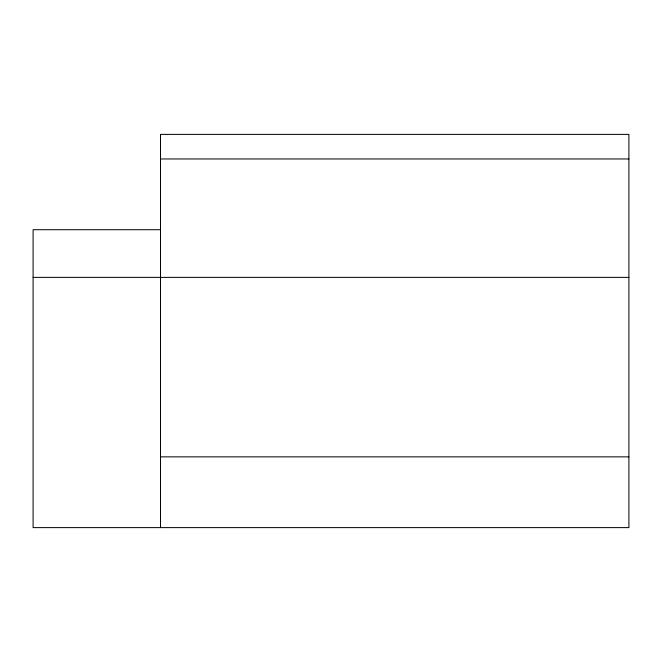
<?xml version="1.0" encoding="UTF-8"?>
<svg xmlns="http://www.w3.org/2000/svg" width="662" height="662" viewBox="0 0 662 662"><rect width="100%" height="100%" fill="white"/><g stroke="black" fill="none" stroke-linecap="round" stroke-linejoin="round"><path stroke-width="0.99" d="M160.494 158.963L628.9 158.963M160.494 229.714L33.1 229.714L33.1 527.614L628.9 527.614L628.9 134.386L160.494 134.386L160.494 527.614M33.1 277.378L628.9 277.378M160.494 456.863L628.9 456.863"/></g></svg>
